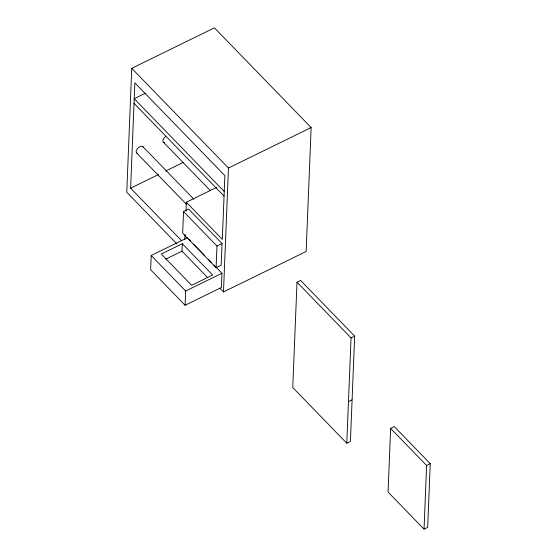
<?xml version="1.0" encoding="UTF-8"?>
<svg xmlns="http://www.w3.org/2000/svg" width="557" height="557" viewBox="0 0 557 557"><rect width="100%" height="100%" fill="white"/><g stroke="black" fill="none" stroke-linecap="round" stroke-linejoin="round"><path stroke-width="0.84" d="M219.855 288.206L223.482 291.945L306.155 251.486L311.133 127.56L214.417 27.85L131.744 68.316L126.766 192.242L176.938 243.966M181.631 240.777L130.617 188.182L134.85 82.847L224.875 175.657L222.313 239.35L186.303 202.226L216.569 187.41M187.465 237.735L151.205 255.482L150.634 269.734L185.098 305.264L221.359 287.516L221.93 273.271L214.069 265.167M183.532 211.549L182.661 233.237L216.102 267.708L221.178 265.223L222.048 243.541L188.607 209.063L183.532 211.549L216.972 246.02L216.102 267.708M207.601 277.539L182.014 251.151L182.306 243.722L161.279 254.013L191.629 285.302L212.663 275.012L182.306 243.722M184.84 239.566L185.049 234.365M185.989 210.936L186.303 202.226M185.098 305.264L185.669 291.019L151.205 255.482M223.482 291.945L228.461 168.019L131.744 68.316M296.999 282.211L292.766 387.547L346.781 443.24L350.409 441.464L354.67 336.156L300.62 280.436L296.999 282.211L351.049 337.932L346.781 443.24M390.631 428.368L388.076 492.061L424.051 529.15L427.679 527.375L430.234 463.689L394.259 426.592L390.631 428.368L426.606 465.457L424.051 529.15M145.071 93.374L134.209 98.693L224.234 191.504M130.617 188.182L158.55 174.515M165.533 171.096L183.385 162.359M228.461 168.019L311.133 127.56M165.652 259.158L182.014 251.151M216.972 246.02L222.048 243.541M185.669 291.019L221.93 273.271M351.049 337.932L354.67 336.156M426.606 465.457L430.234 463.689M134.021 103.344L224.053 196.155M163.333 142.146L210.226 190.48M142.829 146.588L193.843 199.183M136.681 153.001L186.498 204.356M352.08 399.815L348.487 401.625M188.677 238.981L190.487 240.854M193.509 243.966L204.398 255.19M208.631 259.555L211.653 262.667M137.287 153.3A4.449 2.479 -44.1 0 1 137.823 148.225A4.449 2.479 -44.1 0 1 143.226 147.104M164.614 142.627A4.449 2.479 -44.1 0 1 162.957 140.413A4.449 2.479 -44.1 0 1 165.714 136.521"/></g></svg>
